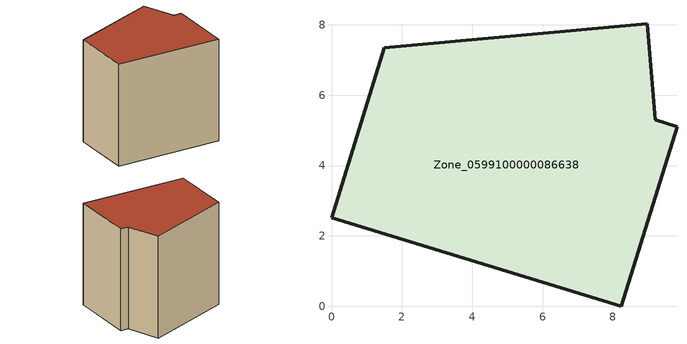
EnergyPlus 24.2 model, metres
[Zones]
Zone_0599100000086638
 floor ground (C_G): 9.82,5.1 8.24,0 0,2.52 1.5,7.35 8.98,8.03 9.2,5.3 z0
 wall outside (C_F): 8.24,0 9.82,5.1 9.2,5.3 8.98,8.03 1.5,7.35 0,2.52 8.24,0 z0:8.24
 roof outside (C_R): 8.98,8.03 1.5,7.35 0,2.52 8.24,0 9.82,5.1 9.2,5.3 z8.24
[BUILDING]
Pand.0599100000086638: North Axis=0; Terrain=City; Loads Convergence Tolerance Value=0.04; Temperature Convergence Tolerance Value=0.4; Solar Distribution=FullExterior; Maximum Number of Warmup Days=25; Minimum Number of Warmup Days=1
[Site:Location]
Rotterdam.The.Hague.AP_ZH_NLD Design_Conditions: Latitude=51.96; Longitude=4.45; Time Zone=1; Elevation=-4.5
[SITE:GROUNDTEMPERATURE:BUILDINGSURFACE]
18, 18, 18, 18, 18, 18, 18, 18, 18, 18, 18, 18
[MATERIAL] Thermal Absorptance=0.9; Solar Absorptance=0.7; Visible Absorptance=0.7
Name | Roughness | Thickness | Conductivity | Density | Specific Heat
G.TI.1975-1991 | MediumSmooth | 0.15 | 0.288461 | 540 | 1210
F.TI.1975-1991 | Rough | 0.3 | 0.230769 | 1920 | 840
R.TI.1975-1991 | MediumRough | 0.2 | 0.153846 | 1500 | 1000
[CONSTRUCTION]
C_G: G.TI.1975-1991
C_F: F.TI.1975-1991
C_R: R.TI.1975-1991
[ZONE]
Zone_0599100000086638: Type=1; Multiplier=1; Ceiling Height=Autocalculate; Volume=Autocalculate; Floor Area=autocalculate; Part of Total Floor Area=Yes
[ZONEINFILTRATION:DESIGNFLOWRATE]
Infil_Zone_0599100000086638: Zone or ZoneList or Space or SpaceList=Zone_0599100000086638; Schedule=AlwaysOn; Design Flow Rate Calculation Method=Flow/Area; Flow Rate per Floor Area=0.003; Constant Term Coefficient=1; Temperature Term Coefficient=0; Velocity Term Coefficient=0; Velocity Squared Term Coefficient=0
[HVACTEMPLATE:ZONE:IDEALLOADSAIRSYSTEM]
Zone_0599100000086638: Maximum Heating Supply Air Temperature=50; Minimum Cooling Supply Air Temperature=13; Maximum Heating Supply Air Humidity Ratio=0.0156; Minimum Cooling Supply Air Humidity Ratio=0.0077; Heating Limit=NoLimit; Cooling Limit=NoLimit; Dehumidification Control Type=ConstantSensibleHeatRatio; Cooling Sensible Heat Ratio=0.7; Dehumidification Setpoint=60; Humidification Control Type=None; Humidification Setpoint=30; Outdoor Air Method=None; Outdoor Air Flow Rate per Person=0.00944; Outdoor Air Flow Rate per Zone Floor Area=0; Outdoor Air Flow Rate per Zone=0; Demand Controlled Ventilation Type=None; Outdoor Air Economizer Type=NoEconomizer; Heat Recovery Type=None; Sensible Heat Recovery Effectiveness=0.7; Latent Heat Recovery Effectiveness=0.65
[ZONECONTROL:THERMOSTAT]
ThermostatControl_Zone_0599100000086638: Zone or ZoneList=Zone_0599100000086638; Control Type Schedule=DualSetpointControlType; Control 1=Thermostat_Zone_0599100000086638; Temperature Difference Between Cutout And Setpoint=0
[THERMOSTATSETPOINT:DUALSETPOINT]
Thermostat_Zone_0599100000086638: Heating Setpoint Temperature Schedule=HeatingSetpoint_Zone_0599100000086638; Cooling Setpoint Temperature Schedule=CoolingSetpoint_Zone_0599100000086638
[SCHEDULE:COMPACT]
HeatingSetpoint_Zone_0599100000086638: Through: 12/31, For: AllDays, Until: 24:00, 21
CoolingSetpoint_Zone_0599100000086638: Through: 12/31, For: AllDays, Until: 24:00, 24
DualSetpointControlType: Through: 12/31, For: AllDays, Until: 24:00, 4
AlwaysOn: Through: 12/31, For: AllDays, Until: 24:00, 1
